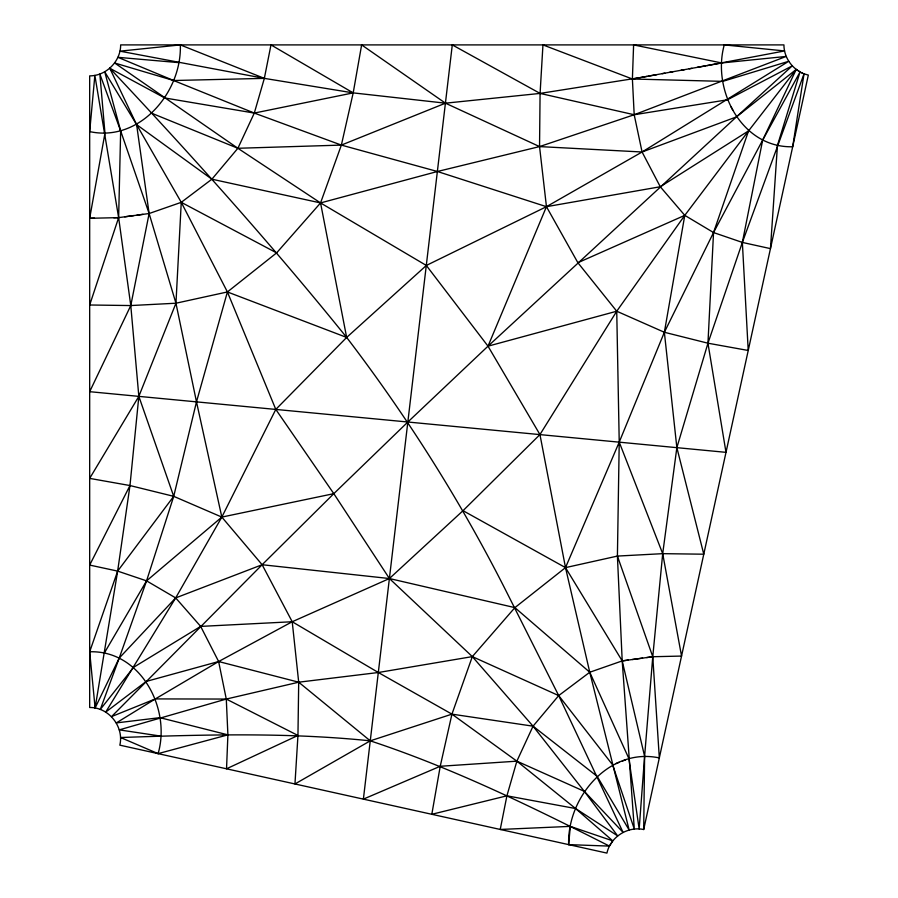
<?xml version="1.0" encoding="UTF-8"?>
<svg xmlns="http://www.w3.org/2000/svg" width="898" height="898" viewBox="0 0 898 898"><rect width="100%" height="100%" fill="white"/><g stroke="black" fill="none" stroke-linecap="round" stroke-linejoin="round"><path stroke-width="1.35" d="M643.698 829.516L644.607 756.318L652.767 656.73L662.702 553.662L676.856 447.631L707.95 343.204L742.354 242.426L804.024 73.849C792.328 69.258 783.898 57.573 783.932 44.9L120.658 44.9C120.714 61.378 106.144 75.948 89.677 75.881L89.677 707.501C108.714 707.153 124.25 726.65 119.838 745.16L606.925 853.1C610.427 836.992 627.623 826.037 643.698 829.516L808.323 75.084L804.024 73.849L792.687 146.756C741.759 148.114 711.699 89.98 724.259 44.9L784.571 50.939L706.805 65.644M109.792 68.259C191.712 155.32 271.578 244.379 346.662 337.435C408.04 417.75 462.043 503.475 507.482 593.78L558.702 695.591L623.044 832.345L584.317 791.351L516.866 761.167L440.233 766.275L363.387 799.13L452.289 44.9L540.08 93.414L634.19 114.742L727.391 99.813L792.238 65.868L736.382 116.931L642.081 151.998L539.541 146.587L445.453 103.18L361.636 44.9L353.195 92.887L264.338 78.373L119.962 51.164L180.33 44.9C181.968 92.202 139.695 142.49 89.677 131.602L94.862 75.398L118.637 217.63L130.782 305.556L138.842 396.366L129.974 485.549L89.677 565.078L117.649 571.106L146.565 580.86L175.682 597.911L200.669 626.4L218.629 661.534L226.285 699.059L227.901 734.856L158.104 753.635L120.568 737.516C203.79 734.609 287.293 732.285 370.268 740.839C453.187 768.217 531.695 806.774 609.461 846.107L568.659 844.625C567.031 797.244 609.327 747.181 659.323 757.923L652.767 656.73L617.409 556.075L619.227 442.13L616.735 311.224L684.781 215.352L748.55 130.895L796.234 69.427L736.382 116.931L488.007 346.179L407.872 421.993L333.809 493.664L262.137 564.73L111.588 716.57L155.354 698.913L218.629 661.534L292.22 621.742L389.418 578.537L463.031 510.681L539.945 434.565L616.735 311.224L577.874 262.71L546.455 206.686L539.541 146.587L540.08 93.414L542.953 44.9L632.394 79.002L722.767 81.37L788.702 61.3L642.081 151.998L546.455 206.686L426.337 265.46L346.662 337.435L275.798 409.409L221.828 517.091L175.682 597.911L105.728 712.08L146.239 681.425L218.629 661.534L298.697 682.199L378.339 672.512L472.326 656.618L558.702 695.591L612.638 764.871L634.314 829.056L622.202 660.906L617.409 556.075L662.702 553.662L703.774 554.201L676.856 447.631L664.363 332.271L684.781 215.352L660.277 186.75L642.081 151.998L634.19 114.742L632.394 79.002L633.606 44.9L721.689 62.961L786.177 56.439L634.19 114.742L539.541 146.587L437.416 171.496L320.552 202.926L211.894 179.196L136.619 124.631L104.729 71.818L120.658 130.906L149.124 213.522L175.952 303.221L196.494 401.844L221.828 517.091L262.137 564.73L292.22 621.742L298.697 682.199L297.956 735.462L294.959 783.965L370.268 740.839L451.941 714.146L533.053 726.179L597.114 776.287L629.139 829.988L589.761 672.243L565.504 567.626L539.945 434.565L488.007 346.179L426.337 265.46L320.552 202.926L237.88 148.282L114.675 62.995L173.628 80.517L254.302 113.069L341.363 145.094L437.416 171.496L546.455 206.686L660.277 186.75L748.55 130.895L713.54 232.548L664.363 332.271L619.227 442.13L565.504 567.626L514.891 607.632L472.326 656.618L451.941 714.146L440.233 766.275L431.815 814.295L506.91 795.819L575.573 808.537L617.656 835.87L584.317 791.351L533.053 726.179L472.326 656.618L389.418 578.537L333.809 493.664L275.798 409.409L227.407 291.951L181.261 202.331L136.619 124.631L109.792 68.259L164.761 97.961L254.302 113.069L353.195 92.887L445.453 103.18L540.08 93.414L639.836 77.666M89.677 218.293L118.637 217.63L149.124 213.522L181.261 202.331L211.894 179.196L237.88 148.282L254.302 113.069L264.338 78.373L270.983 44.9L353.195 92.887L341.363 145.094L320.552 202.926L276.629 252.877L227.407 291.951L175.952 303.221L130.782 305.556L89.677 304.994L118.637 217.63L120.658 130.906L99.858 74.051L104.965 133.173L89.677 218.293L94.503 218.18M568.659 844.625L570.309 826.373L500.231 829.46L506.91 795.819L516.866 761.167L533.053 726.179L558.702 695.591L589.761 672.243L622.202 660.906L628.319 660.064M276.629 252.877L181.261 202.331L175.952 303.221L138.842 396.366L89.677 478.387L129.974 485.549L117.649 571.106L95.109 707.994L119.221 658.066L146.565 580.86L173.718 496.336L196.494 401.844L227.407 291.951L346.662 337.435L320.552 202.926M158.104 753.635C171.237 708.511 140.638 650.152 89.677 651.78L95.109 707.994M89.677 651.78L117.649 571.106L173.718 496.336L138.842 396.366M546.455 206.686L488.007 346.179L616.735 311.224L664.363 332.271L707.95 343.204L748.225 350.478L742.354 242.426L762.671 140.11L796.234 69.427M104.381 652.947L146.565 580.86L221.828 517.091L333.809 493.664M610.124 845.063L610.786 844.008M611.448 842.953L612.11 841.897M577.874 262.71L684.781 215.352L713.54 232.548L742.354 242.426L770.462 248.623L777.455 145.353L800.051 71.919L762.671 140.11L713.54 232.548L707.95 343.204L725.999 452.345L89.677 391.685L130.782 305.556L149.124 213.522L136.619 124.631M445.453 103.18L341.363 145.094L237.88 148.282L151.818 113.283M615.893 763.603L619.137 762.335M622.393 761.077L625.637 759.809M463.031 510.681L565.504 567.626L617.409 556.075M632.394 79.002L647.278 76.33M648.625 76.094L656.752 74.635M662.163 73.658L672.984 71.717M681.099 70.257L691.931 68.315M697.342 67.339L705.458 65.88M640.51 77.542L664.868 73.176M669.605 72.323L684.489 69.651M689.215 68.798L713.573 64.42M714.247 64.297L721.689 62.961M565.504 567.626L622.202 660.906L652.767 656.73L681.548 656.068L662.702 553.662L619.227 442.13M632.394 659.514L642.575 658.122M646.65 657.572L652.767 656.73M124.732 216.811L133.881 215.576M136.934 215.172L143.029 214.341M113.81 217.743L118.637 217.63M178.87 62.636L117.952 57.326L173.628 80.517L264.338 78.373L180.33 44.9M160.832 736.113L119.288 729.872L226.285 699.059L298.697 682.199L370.268 740.839M129.974 485.549L173.718 496.336L221.828 517.091M570.309 826.373L612.773 840.854L575.573 808.537L516.866 761.167L451.941 714.146L378.339 672.512L292.22 621.742L200.669 626.4L133.656 667.281L100.295 709.442L119.221 658.066L175.682 597.911L262.137 564.73L389.418 578.537L514.891 607.632L589.761 672.243L628.881 758.541L639.163 829L644.607 756.318L622.202 660.906M801.645 72.693L802.442 73.075M796.997 69.921L797.761 70.414M798.524 70.92L799.287 71.413M730.983 106.66L732.79 110.084M227.901 734.856L226.532 768.8L297.956 735.462L226.285 699.059L155.354 698.913L116.325 722.912L159.911 717.659L227.901 734.856"/></g></svg>
